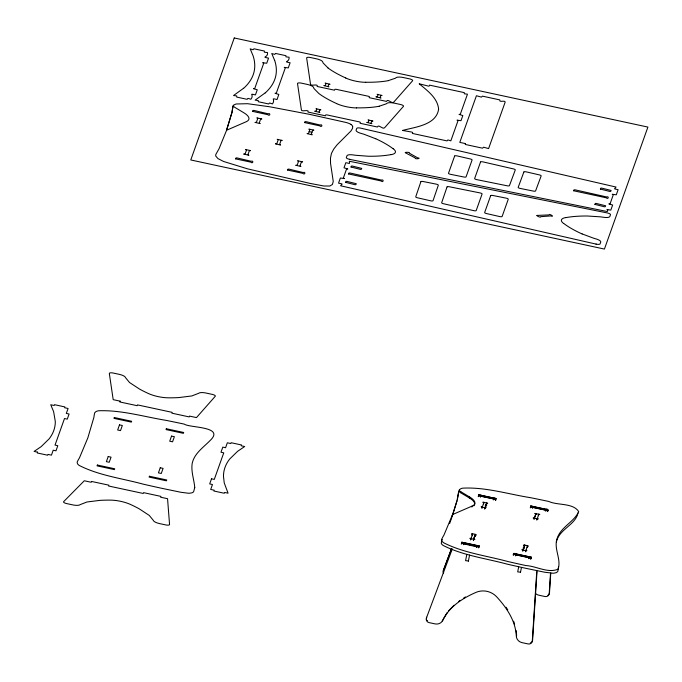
<?xml version="1.0" encoding="UTF-8"?>
<svg xmlns="http://www.w3.org/2000/svg" width="682" height="682" viewBox="0 0 682 682"><rect width="100%" height="100%" fill="white"/><g stroke="black" fill="none" stroke-linecap="round" stroke-linejoin="round"><path stroke-width="1.02" d="M536.725 571.968L532.31 640.935A3.555 3.384 19.6 0 1 528.115 643.944L521.994 642.623A7.101 6.769 19.6 0 1 516.265 635.556C515.43 620.484 506.368 607.261 496.385 596.52A17.766 16.914 19.6 0 0 476.386 592.215C463.078 597.926 449.617 606.375 443.07 619.785A7.101 6.769 19.6 0 1 435.09 623.902L429.063 622.606A3.555 3.384 19.6 0 1 426.403 618.045L452.302 548.899M537.024 571.149L532.599 640.125A3.555 3.384 19.6 0 1 530.264 643.049M550.476 573.818L549.215 593.519A3.555 3.384 19.6 0 1 545.012 596.528L538.891 595.207A7.101 6.769 19.6 0 1 535.609 593.579M550.766 572.999L549.504 592.701A3.555 3.384 19.6 0 1 547.842 595.335M458.568 492.216L457.034 500.494L452.285 515.592L452.49 514.595L472.072 506.104A26.641 8.056 11.4 0 0 469.642 496.999L460.734 491.671A7.101 2.148 11.4 0 1 459.532 489.608L460.717 488.781A15.686 4.74 11.4 0 1 462.754 488.15C485.661 486.974 508.158 494.152 530.613 497.698A565.821 171.088 11.4 0 1 548.72 501.441C557.595 505.592 572.999 502.651 578.72 511.628C574.073 521.952 561.269 526.726 557.365 537.817C553.093 548.14 561.763 559.24 558.029 569.197C547.927 573.511 536.231 566.051 525.873 565.557A565.821 171.088 11.4 0 1 507.868 561.525C486.437 555.694 463.598 552.923 443.65 542.761A15.78 4.774 11.4 0 1 441.868 540.928L441.586 539.394L442.874 536.879A283.678 85.779 11.4 0 0 443.956 535.072L452.285 515.183M463.871 543.844L463.888 542.582L461.816 542.361M480.767 496.505L480.878 495.123L478.755 494.834M486.172 505.456L486.539 503.478L487.664 503.495L487.545 503.086L482.813 502.191L483.7 502.864L483.495 503.862M479.165 546.094L476.982 545.532L476.411 547.441M496.095 498.568L478.747 494.782L478.44 495.695L493.538 498.951C497.11 501.654 495.089 495.226 493.606 499.275M515.916 555.054C517.263 552.932 512.063 552.633 513.358 555.404M532.548 508.388L533.009 506.419L530.835 506.018M528.456 558.652L528.661 557.663L513.563 554.406L513.896 553.409L531.244 557.151L530.758 558.959M531.21 557.305L516.121 554.023M547.936 510.801L548.149 509.727L530.801 505.993L530.494 506.905L545.583 510.162C549.811 513.111 546.904 505.959 545.651 510.486M458.594 492.225A33.068 10 11.4 0 1 459.276 490.588L459.532 489.608M473.785 505.891A26.641 8.056 11.4 0 0 469.438 497.996L460.529 492.668L460.734 491.671M469.438 497.996L469.642 496.999M461.313 544.193L461.561 543.017L478.909 546.751L478.662 547.927M479.199 545.932L478.824 546.99L477.826 547.058L461.586 543.375L461.85 542.199L479.199 545.932L478.934 547.262M463.572 544.679L463.769 543.682M471.884 507.041L472.072 506.104M478.244 496.692L478.747 494.782M468.449 560.962L465.559 560.672L466.82 554.449M470.623 539.974L472.652 533.87C480.691 534.876 472.464 534.978 473.47 540.587M470.861 539.309L471.066 538.311L469.855 538.345L474.902 539.53L473.913 538.925M472.174 535.694L472.413 534.535L471.441 533.904L472.652 533.87L472.413 535.029M480.495 497.178L480.699 496.181M468.338 561.269L469.591 555.046M473.402 540.57L475.422 534.466L475.09 536.478M474.987 536.478L475.26 535.148M481.91 508.303L483.93 502.199L483.734 503.197M482.114 507.809L482.353 506.649L481.142 506.675L485.064 507.945L486.13 507.655L485.192 507.263L484.757 508.917M484.689 508.9L486.709 502.804L486.581 503.81M486.223 505.652L486.479 504.313M493.333 499.94L493.538 498.951M495.609 500.332L495.805 499.335L478.457 495.601M495.592 500.426L496.095 498.533M513.631 554.739L513.896 553.409M515.618 555.89L515.822 554.892M530.289 507.902L530.511 506.811L547.859 510.545L547.637 511.645M530.587 507.067L530.801 505.993M520.562 572.189L517.681 571.9L518.687 566.921M522.744 551.201L524.765 545.097C528.789 546.129 529.113 545.447 527.101 547.356M522.881 550.689L524.458 545.745L523.469 545.14L524.697 545.08L524.56 546.094M523.989 548.072L523.588 549.342M524.262 546.742L524.697 545.08M520.451 572.496L521.457 567.518M525.524 551.798L527.544 545.694L527.339 546.691M525.694 551.465L525.958 550.135L526.93 550.57L525.822 550.817L521.866 549.675L523.111 549.522M534.032 519.531L535.745 514.083L534.773 513.444L539.769 514.424L538.592 514.688L538.388 515.686M535.515 515.242L535.984 513.418L535.847 514.424M531.244 557.151C531.636 559.112 527.723 558.405 528.959 556.819M536.802 520.127L538.831 514.032L538.558 515.353M537.041 519.471L537.246 518.473L538.243 518.942L533.154 518.013L534.398 517.86M530.715 559.138L530.911 558.149M545.387 511.159L545.583 510.162M457.366 499.48L457.775 497.459A283.678 85.779 11.4 0 0 458.048 495.473L458.602 492.796M486.65 505.584L486.598 504.254M457.051 500.784L452.047 516.973M556.384 541.977C558.89 529.385 575.668 524.842 577.935 513.052M461.85 542.199L461.586 543.375M485.192 507.263L486.539 503.478M475.124 536.461L475.686 534.884M485.413 507.792L485.925 506.368M534.228 518.533L536.052 513.427M450.785 520.426L451.748 517.843M451.552 548.575L443.59 569.811A3.555 3.384 19.6 0 0 443.684 572.317M451.603 548.464L443.3 570.629A3.555 3.384 19.6 0 0 443.556 573.46M449.583 523.58L450.461 521.287M493.836 498.107L481.006 495.311M441.561 540.766L441.331 543.58A15.78 4.774 11.4 0 0 443.121 545.421C463.061 555.583 485.899 558.353 507.331 564.176A565.821 171.088 11.4 0 0 525.336 568.208L544.961 572.283L553.417 573.255L556.359 572.641L557.799 571.473L558.618 566.606M442.055 539.974L442.345 539.539M447.324 612.393L443.36 618.975A7.101 6.769 19.6 0 1 442.166 620.944M448.534 610.876L454.024 605.258M243.593 88.259L233.551 95.514L236.705 95.923L236.731 97.083L247.14 99.325L247.933 98.336L250.899 99.257C254.642 94.508 247.975 93.246 255.443 94.909L257.259 89.802L253.474 88.643L254.718 88.541L263.712 63.307L262.706 62.718L266.73 63.238L268.546 58.132C260.626 56.555 268.239 58.021 267.532 52.591L264.377 52.19L264.352 51.031L253.943 48.789L253.082 49.769L250.183 48.857L253.073 55.762A287.787 87.015 11.4 0 1 243.662 88.276M265.162 92.905L255.119 100.16L258.273 100.569L258.299 101.729L268.708 103.971L269.492 102.982L272.468 103.903C275.826 99.487 269.859 97.688 277.011 99.555L278.827 94.448L275.042 93.289L276.287 93.187L285.281 67.953L284.275 67.365L288.29 67.885L290.114 62.778C282.271 61.201 289.671 62.684 289.1 57.237L285.946 56.836L285.92 55.677L275.511 53.435L274.727 54.415L271.751 53.503L274.641 60.4M458.577 601.541L460.162 600.322M463.666 598.071L465.422 596.946M388.322 80.612L395.296 78.268A29.045 8.781 11.4 0 0 395.961 77.791A7.101 2.148 11.4 0 1 403.42 77.552L409.541 78.865A3.555 1.074 11.4 0 1 412.576 80.766L393.778 102.087C392.261 104.414 387.333 98.046 386.549 101.413L369.201 97.671L369.491 96.776L368.604 96.307L335.996 89.282L334.845 89.316L334.504 90.195L317.156 86.461C318.775 83.298 310.25 86.631 310.506 84.15L306.636 57.97A3.555 1.074 11.4 0 1 310.489 57.527L316.516 58.831A7.101 2.148 11.4 0 1 322.757 62.028A29.855 9.028 11.4 0 0 323.2 63.059L328.102 68.012M379.201 106.213L386.165 103.869A29.045 8.781 11.4 0 0 386.83 103.4A7.101 2.148 11.4 0 1 394.298 103.153L400.419 104.474A3.555 1.074 11.4 0 1 403.446 106.366L384.657 127.696C383.122 129.989 378.203 123.655 377.427 127.014L360.079 123.28L360.369 122.385L359.482 121.916L326.959 114.908L325.749 114.9L325.374 115.804L308.025 112.061C309.551 108.796 300.805 112.419 301.376 109.751L297.514 83.571A3.555 1.074 11.4 0 1 301.359 83.136L307.386 84.432A7.101 2.148 11.4 0 1 313.626 87.628A29.855 9.028 11.4 0 0 314.078 88.66L318.971 93.613A81.005 24.492 11.4 0 0 336.669 103.587M349.448 159.315L607.312 211.556L607.807 210.175L606.929 209.493L610.816 210.116L612.641 205.009L608.847 203.901L610.1 203.748L613.263 194.856L612.266 194.268L616.281 194.796L618.097 189.69C613.075 188.462 614.277 189.374 616.051 187.047L361.093 128.242A3.555 1.074 11.4 0 0 356.737 128.387L356.106 130.16A7.101 2.148 11.4 0 0 361.23 133.442A29.855 9.028 11.4 0 1 364.103 134.294L375.748 138.77M309.134 131.635L311.981 132.248M533.043 506.556L545.881 509.326M485.175 505.243L486.24 505.473M464.075 542.812L476.906 545.609M513.606 554.227L530.954 557.961M596.264 244.147L340.591 185.768C342.458 183.432 343.455 184.319 338.545 183.126L340.361 178.019L344.359 178.565L343.37 177.951L346.541 169.068L347.786 168.965L344.001 167.806L345.825 162.7C350.105 163.441 349.772 164.294 349.329 161.25L606.852 212.844A3.555 1.074 11.4 0 1 610.492 214.711L609.861 216.484A7.101 2.148 11.4 0 1 603.297 217.243A29.855 9.028 11.4 0 0 600.271 216.833L587.313 216.006A81.005 24.492 11.4 0 0 565.804 217.626M523.682 548.337L523.034 548.047L523.52 548.285M582.189 233.952L593.724 238.24A29.045 8.781 11.4 0 0 595.616 238.794A7.101 2.148 11.4 0 1 600.74 242.067L600.1 243.875A3.555 1.074 11.4 0 1 595.983 244.079M506.018 607.193L507.775 609.827M513.631 621.234L514.62 624.192M352.679 126.443L352.56 128.318L350.949 130.978L337.104 144.78L333.72 149.094L331.426 153.484L330.48 158.173L330.531 163.228L333.251 181.472L332.398 184.49L329.824 186.024L323.907 186.007L310.276 183.449L247.472 168.821L223.619 161.489L217.95 158.599L215.665 155.922L215.844 154.396L219.007 148.838L226.347 130.85L231.957 112.496L232.997 106.247L234.028 104.892L236.083 103.988L247.523 103.698L269.595 106.759L309.534 114.346L345.936 122.436A9.471 2.864 11.4 0 1 350.991 124.397M516.231 630.697L516.564 634.737A7.101 6.769 19.6 0 0 516.624 635.871M460.529 492.668A7.101 2.148 11.4 0 1 459.336 490.597M427.392 620.663A3.555 3.384 19.6 0 1 427.154 620.373M426.557 619.034A3.555 3.384 19.6 0 1 426.693 617.227M274.675 60.408A287.787 87.015 11.4 0 1 265.23 92.922M388.408 80.647A80.024 24.194 11.4 0 1 365.62 82.249M365.705 82.309A17.766 5.371 11.4 0 1 345.697 78.004M345.791 77.987A81.005 24.492 11.4 0 1 328.025 68.012M379.286 106.256A80.024 24.194 11.4 0 1 356.49 107.85M356.584 107.918A17.766 5.371 11.4 0 1 336.576 103.604M350.898 124.405A12.029 3.64 11.4 0 1 352.654 126.434M563.588 223.466A17.766 5.371 11.4 0 1 565.693 217.575M582.113 233.96A80.024 24.194 11.4 0 1 563.758 223.466M375.808 138.761A81.005 24.492 11.4 0 1 393.13 148.77M393.258 148.77A17.766 5.371 11.4 0 1 391.153 154.652M391.016 154.592A80.024 24.194 11.4 0 1 368.323 156.246L355.544 155.266A29.045 8.781 11.4 0 1 353.549 154.985A7.101 2.148 11.4 0 0 346.985 155.743L346.345 157.542A3.555 1.074 11.4 0 0 349.73 159.375M194.754 487.604L193.577 491.875L192.009 492.839L188.888 493.291L181.045 492.302L161.421 488.235A565.821 171.088 11.4 0 1 143.416 484.203C121.993 478.372 99.146 475.601 79.206 465.439A15.78 4.774 11.4 0 1 77.424 463.607L77.134 462.072L78.43 459.557A283.678 85.779 11.4 0 0 79.513 457.75L87.842 437.861L93.86 417.478A283.678 85.779 11.4 0 0 94.133 415.5L94.687 412.823L95.949 411.621A15.78 4.774 11.4 0 1 98.694 410.76C121.481 409.942 143.825 416.711 166.169 420.376A565.821 171.088 11.4 0 1 184.276 424.119C189.622 428.032 225.597 426.182 209.979 440.657C203.27 447.503 194.148 453.581 192.162 463.564C190.943 471.705 194.114 479.574 194.754 487.604M438.62 109.163C436.284 125.215 414.886 127.04 402.568 130.441L411.928 132.112L412.653 132.538L412.363 133.433L447.068 140.91L447.852 139.921L450.828 140.842L457.997 120.723L456.991 120.134L461.006 120.663L462.822 115.556L459.037 114.388L460.29 114.295L467.46 94.176L464.306 93.775L464.28 92.616L429.575 85.139L429.259 86L428.415 86.103L419.2 83.784C427.128 90.476 437.622 97.867 438.62 109.163M536.922 215.469C536.768 216.143 541.193 218.001 540.741 216.654L550.766 215.938C555.591 217.541 548.916 213.023 548.967 214.915L536.947 215.427M243.875 154.081L248.879 155.266L247.967 154.592L249.314 150.816L250.541 150.603L245.563 149.537L246.475 150.202L245.128 153.979L243.883 154.055M255.162 122.419L260.166 123.595L259.254 122.93L260.601 119.145L261.845 118.966L256.85 117.867L257.753 118.532L256.406 122.317L255.162 122.419M275.545 143.851L280.549 145.036L279.637 144.362L280.984 140.586L282.22 140.407L277.199 139.324L278.137 139.972L276.79 143.757L275.562 143.808M295.92 165.291L300.933 166.476L300.02 165.803L301.367 162.026L302.612 161.873L297.574 160.764L298.52 161.412L297.173 165.189L295.928 165.266M307.207 133.629L312.211 134.806L311.307 134.141L312.654 130.364L313.873 130.151L308.861 129.094L309.807 129.75L308.46 133.527L307.232 133.578M314.922 111.226L319.798 112.453L319.099 111.754L319.636 109.998L320.881 109.845L316.005 108.677L316.789 109.393L316.175 111.123L314.931 111.2M324.044 85.625L328.929 86.844L328.144 86.137L328.758 84.398L330.011 84.27L325.135 83.068L325.919 83.784L325.297 85.523L324.061 85.6M366.967 122.436L371.852 123.664L371.068 122.948L371.681 121.217L372.935 121.064L368.11 119.879L368.843 120.603L368.22 122.334L366.993 122.393M376.097 96.835L380.974 98.055L380.189 97.347L380.812 95.608L382.056 95.454L377.137 94.295L377.964 94.994L377.342 96.733L376.097 96.835M232.877 106.656L231.982 112.402L226.552 130.271L246.125 121.771A26.641 8.056 11.4 0 0 243.696 112.675L234.787 107.338A7.101 2.148 11.4 0 1 233.594 105.275A23.384 7.067 11.4 0 0 233.125 105.949L232.877 106.656M405.287 152.691L415.253 157.968C413.974 159.511 422.704 158.48 417.546 157.798L409.353 153.177C410.683 152.239 405.236 151.967 405.296 152.666M235.571 158.863L250.669 162.12C253.175 164.405 253.849 160.057 250.993 161.233L236.91 157.9L235.955 157.943L235.571 158.863M252.502 111.362L267.6 114.619C269.919 116.912 271.112 112.581 267.907 113.758L253.84 110.399L252.852 110.458L252.502 111.362M287.625 170.074L302.714 173.33C304.973 175.666 306.175 171.293 303.013 172.486L288.878 169.102L287.975 169.17L287.625 170.074M304.556 122.581L319.645 125.829C321.998 128.139 323.132 123.723 319.943 124.994L305.809 121.601L304.905 121.677L304.556 122.581M345.544 182.333L354.998 184.72L355.902 184.643L356.26 183.714L346.806 181.361L345.902 181.429L345.544 182.333M348.536 173.953L380.982 180.935C383.284 183.245 384.333 178.957 381.306 180.057L349.96 172.998L348.886 173.049L348.536 173.953M351.008 167.013L360.463 169.4L361.366 169.324L361.724 168.394L352.185 166.024L351.358 166.11L351.008 167.013M465.525 143.604L465.226 144.448L482.575 148.182L483.581 147.201L488.593 148.599L505.226 101.933C504.663 99.981 498.798 102.863 499.787 99.887L482.438 96.145L481.432 97.125L476.42 95.736L459.796 142.393L465.525 143.604M573.622 190.772L606.068 197.763C608.344 200.056 609.529 195.777 606.375 196.902L575.045 189.818L573.971 189.869L573.622 190.772M594.926 204.387L604.38 206.774L605.284 206.697L605.642 205.768L596.102 203.406L595.275 203.483L594.926 204.387M600.382 189.067L609.836 191.454L610.74 191.378L611.098 190.449L601.643 188.096L600.731 188.164L600.382 189.067M420.896 181.693L415.747 196.766A2.131 0.648 11.4 0 0 417.529 197.806L430.666 200.806A2.131 0.648 11.4 0 0 433.044 200.653L438.313 185.24A2.131 0.648 11.4 0 0 436.344 184.166L423.096 181.506A2.131 0.648 11.4 0 0 420.896 181.693M447.042 186.936L441.672 202.682A2.131 0.648 11.4 0 0 443.445 203.722L473.828 210.661A2.131 0.648 11.4 0 0 476.215 210.516L482.089 194.012A2.131 0.648 11.4 0 0 480.128 192.938L449.25 186.749A2.131 0.648 11.4 0 0 447.042 186.936M37.57 452.157L37.28 452.976L47.689 455.218L47.979 454.4L51.448 455.15L53.213 450.205L55.984 450.802L57.808 445.696L55.029 445.099L64.5 418.535L67.271 419.132L69.095 414.025L66.316 413.428L68.081 408.484L64.611 407.734L64.901 406.924L54.492 404.682L54.202 405.492L50.732 404.75L53.622 411.647L55.293 421.433A284.309 85.966 11.4 0 1 49.061 438.927L41.15 446.65L34.1 451.407L37.57 452.157M234.25 37.97L190.772 159.963L604.423 249.066L647.9 127.082L234.25 37.97M91.516 481.441L91.226 482.259L84.287 480.767L63.639 501.662A3.555 1.074 11.4 0 0 66.648 503.58L72.676 504.876A7.101 2.148 11.4 0 0 80.144 504.637L86.912 502.003L99.845 500.375A87.398 26.428 11.4 0 1 110.39 500.119A17.766 5.371 11.4 0 1 130.398 504.424A87.398 26.428 11.4 0 1 139.273 508.866L149.281 515.439L153.348 520.4A7.101 2.148 11.4 0 0 159.588 523.597L165.7 524.918A3.555 1.074 11.4 0 0 169.554 524.509L167.559 498.704L160.62 497.212L160.918 496.394L143.561 492.651L143.271 493.47L108.574 486.002L108.864 485.183L91.516 481.441M97.364 465.039L97.066 465.874L114.414 469.608L114.712 468.773L97.364 465.039M114.295 417.537L113.996 418.373L131.345 422.115L131.643 421.271L114.295 417.537M120.134 401.152L119.844 401.971L137.193 405.705L137.483 404.886L172.179 412.363L171.89 413.181L189.238 416.915L189.528 416.097L196.467 417.597L215.265 396.268A3.555 1.074 11.4 0 0 212.23 394.375L206.109 393.054A7.101 2.148 11.4 0 0 198.641 393.301L191.872 395.935L178.948 397.563A87.398 26.428 11.4 0 1 168.394 397.819A17.766 5.371 11.4 0 1 148.386 393.514A87.398 26.428 11.4 0 1 139.512 389.064L129.503 382.5L125.445 377.53A7.101 2.148 11.4 0 0 119.205 374.333L113.178 373.037A3.555 1.074 11.4 0 0 109.325 373.472L113.195 399.661L120.134 401.152M108.199 456.548L106.375 461.654L109.222 462.268L111.047 457.162L108.199 456.548M119.486 424.877L117.662 429.992L120.509 430.598L122.325 425.491L119.486 424.877M149.409 476.249L149.111 477.085L166.459 480.827L166.758 479.983L149.409 476.249M166.34 428.748L166.041 429.583L183.39 433.326L183.688 432.49L166.34 428.748M160.244 467.758L158.429 472.865L161.267 473.478L163.092 468.372L160.244 467.758M171.532 436.096L169.716 441.203L172.555 441.817L174.379 436.71L171.532 436.096M211.514 478.807L209.689 483.913L212.469 484.51L210.704 489.454L214.174 490.196L213.884 491.014L224.293 493.257L224.583 492.438L228.061 493.188L224.25 482.95L223.491 476.505A284.309 85.966 11.4 0 1 229.723 459.003L237.643 451.288L244.685 446.531L241.215 445.781L241.505 444.962L231.096 442.72L230.806 443.539L227.336 442.788L225.572 447.733L222.801 447.136L220.977 452.243L223.756 452.839L214.293 479.403L211.514 478.807M454.63 156.042L448.509 173.219A2.131 0.648 11.4 0 0 450.461 174.302L463.871 177.013A2.131 0.648 11.4 0 0 466.087 176.834L472.08 160.006A2.131 0.648 11.4 0 0 470.316 158.966L457.034 155.897A2.131 0.648 11.4 0 0 454.63 156.042M480.529 162.018L474.646 178.514A2.131 0.648 11.4 0 0 476.599 179.596L507.229 185.802A2.131 0.648 11.4 0 0 509.445 185.623L515.268 169.963A2.131 0.648 11.4 0 0 513.503 168.923L482.924 161.873A2.131 0.648 11.4 0 0 480.529 162.018M490.665 195.674L484.663 212.503A2.131 0.648 11.4 0 0 486.445 213.543L499.744 216.578A2.131 0.648 11.4 0 0 502.131 216.433L508.252 199.255A2.131 0.648 11.4 0 0 506.283 198.172L492.864 195.487A2.131 0.648 11.4 0 0 490.665 195.674M523.87 172.009L518.184 187.328A2.131 0.648 11.4 0 0 520.127 188.411L533.375 191.096A2.131 0.648 11.4 0 0 535.592 190.917L541.15 175.939A2.131 0.648 11.4 0 0 539.385 174.899L526.274 171.873A2.131 0.648 11.4 0 0 523.87 172.009"/></g></svg>
